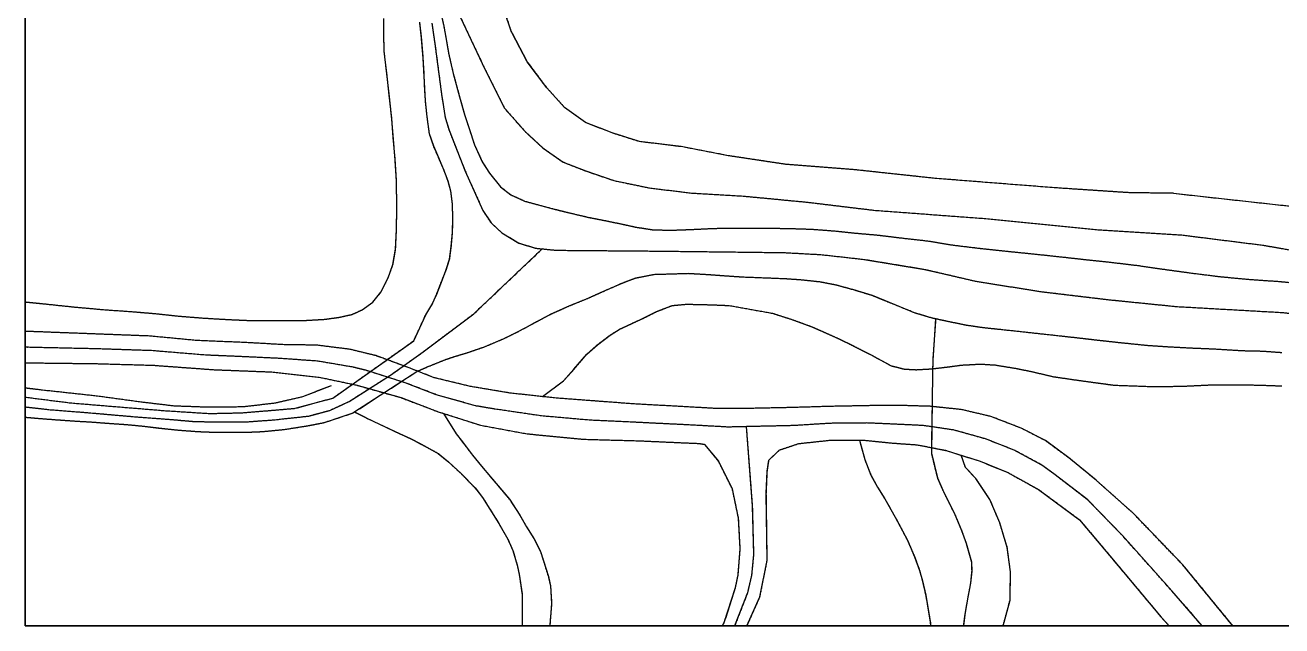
# Model space of a CAD drawing. Header units: millimetres. Extents: x 0 to 210000, y 0 to 148500.
# Drawn here: x 0 to 129015, y 0 to 61665 of the extents above; entities that cross this region are included whole.
import ezdxf

# ---------------------------------------------------------------- set-up
doc = ezdxf.new("R2010")
doc.units = ezdxf.units.MM
doc.layers.get('0').update_dxf_attribs({"true_color": 0x000000})
doc.layers.add('Default', color=7, linetype='Continuous', true_color=0x000000)

msp = doc.modelspace()

# ---------------------------------------------------------------- linework, layer by layer
msp.add_lwpolyline([(0, 0), (0, 148500), (210000, 148500), (210000, 0)], close=True)
for points in [[(117885, 44408), (113426, 44456), (105678, 44968), (93373, 45936), (85112, 46827), (78108, 47369), (72170, 48266), (67352, 49191), (63068, 49713), (60260, 50597), (57520, 51683), (55375, 53222), (53570, 55217), (51554, 57915), (49908, 61052), (48576, 65031)], [(42547, 63492), (42981, 61573), (43254, 60035), (43473, 58774), (43944, 56714), (44600, 54296), (45102, 52508), (45619, 50936), (46122, 49392), (46934, 47650), (47676, 46482), (48809, 45064), (49845, 44253), (51278, 43604), (54318, 42782), (55750, 42423), (57847, 41933), (59484, 41612), (61138, 41271), (62672, 40933), (64382, 40668), (66223, 40611), (68199, 40682), (70056, 40771), (71982, 40841), (74197, 40825), (76207, 40829), (78729, 40785), (80740, 40719), (83211, 40532), (85325, 40309), (87540, 40113), (89858, 39832), (92841, 39492), (94989, 39123), (98057, 38750), (100716, 38465), (103340, 38202), (106306, 37884), (108675, 37621), (111368, 37334), (114197, 36998), (116874, 36609), (119345, 36268), (122669, 35848), (125680, 35567), (128759, 35355), (129008, 35330)], [(0, 33256), (2196, 33034), (5042, 32732), (7939, 32472), (11075, 32248), (13239, 32065), (15779, 31795), (18233, 31602), (20772, 31449), (22886, 31355), (24930, 31331), (26907, 31345), (28815, 31359), (30723, 31466), (32239, 31673), (33545, 31960), (34601, 32437), (35678, 33222), (36522, 34258), (37269, 35737), (37761, 37090), (38032, 38664), (38125, 40674), (38160, 42941), (38120, 45701), (37974, 47950), (37798, 50148), (37631, 52107), (37388, 54475), (37118, 56757), (36863, 58955), (36820, 60727), (36807, 62363)], [(0, 23485), (4657, 22890), (14279, 22098), (18949, 21798), (22277, 21874), (24952, 22094), (27728, 22331), (31599, 23382), (39900, 29269), (41126, 31930), (41763, 32965), (42251, 34057), (42727, 35296), (43205, 36479), (43580, 37650), (43751, 38928), (43879, 40405), (43916, 41825), (43862, 43336), (43706, 44608), (43423, 45641), (42991, 46798), (42460, 48035), (41941, 49227), (41506, 50510), (41267, 52264), (41107, 53826), (41019, 55183), (40945, 56989), (40845, 58437), (40674, 60464), (40509, 61975)], [(44703, 62441), (47199, 57148), (49199, 53148), (51316, 50739), (53168, 49034), (55221, 47611), (57552, 46693), (60451, 45708), (64100, 44951), (68406, 44433), (73712, 44121), (80347, 43487), (87120, 42668), (99010, 41778), (109980, 40674), (118740, 40124), (127018, 39088), (129005, 38741)], [(41753, 61879), (42067, 59732), (42746, 54565), (43126, 52188), (43522, 50867), (45175, 46684), (47001, 42626), (47830, 41362), (48929, 40346), (50692, 39289), (52419, 38765), (54514, 38557), (64906, 38473), (77907, 38319), (81679, 38114), (86107, 37622), (92339, 36598), (97628, 35368), (104361, 34302), (111249, 33482), (118137, 32785), (129011, 32171)], [(117885, 44408), (135459, 42473)], [(0, 22483), (2432, 22203), (6510, 21884), (11643, 21435), (15077, 21179), (17478, 20966), (19933, 20952), (22672, 20938), (25567, 21151), (29108, 21536), (31279, 22117), (33270, 23040), (37516, 25738), (40857, 28127), (46067, 32038), (53120, 38730)], [(129005, 38741), (136149, 37497)], [(129015, 28031), (127030, 28176), (124951, 28222), (121952, 28405), (119702, 28495), (117317, 28624), (115169, 28769), (112630, 29029), (110192, 29295), (107840, 29567), (105267, 29849), (100563, 30364), (98432, 30587), (96642, 30847), (94904, 31205), (93113, 31588), (91374, 32109), (88321, 33348), (86991, 33897), (85081, 34480), (83223, 34988), (81586, 35300), (79694, 35502), (78024, 35619), (73696, 35785), (71821, 35912), (69963, 36048), (68072, 36154), (64528, 36048), (62671, 35684), (61190, 35125), (59284, 34285), (57780, 33609), (55822, 32811), (53978, 31982), (52447, 31182), (50660, 30209), (49128, 29461), (47119, 28609), (45337, 27999), (44055, 27614), (43044, 27273), (41353, 26587), (40309, 26133), (33649, 21823), (30686, 20839), (29051, 20517), (26530, 20119), (24259, 19908), (22606, 19838), (21004, 19835), (19130, 19857), (17869, 19907), (15875, 20051), (14017, 20243), (12244, 20458), (10557, 20624), (8682, 20753), (6995, 20883), (5018, 21002), (3229, 21126), (1235, 21278), (0, 21391)], [(129008, 35330), (131690, 35060), (134860, 34757), (137542, 34515), (139894, 34174), (142076, 33839), (144224, 33486), (145809, 33178), (147917, 32748), (149054, 32508), (150315, 32244), (151350, 32049), (152566, 31685), (155028, 30746), (155413, 30759)], [(53108, 23534), (55279, 25146), (56346, 26343), (57674, 27891), (58762, 28865), (60055, 29844), (61099, 30486), (62313, 31050), (63595, 31638), (64809, 32253), (66427, 32884), (67926, 33020), (70192, 32968), (72288, 32885), (76720, 32089), (78715, 31452), (80762, 30707), (81802, 30249), (83411, 29525), (84549, 28974), (85766, 28360), (86789, 27845), (88893, 26702), (90257, 26357), (91484, 26294), (93069, 26384), (94653, 26570), (96152, 26769), (98077, 26873), (99577, 26778), (101623, 26448), (103344, 26100), (105561, 25580), (107760, 25259), (109924, 24959), (111799, 24707), (115804, 24566), (118121, 24590), (119263, 24620), (121546, 24729), (123454, 24752), (125312, 24746), (127237, 24695), (128805, 24639), (129018, 24631)], [(93473, 31511), (93325, 29374), (93178, 27283), (93153, 25829), (93031, 17724), (93652, 15181), (94198, 13932), (94852, 12616), (95453, 11425), (96131, 9802), (96605, 8474), (97146, 6561), (97174, 5630), (97052, 4380), (96745, 2766), (96462, 1141), (96316, 0)], [(129011, 32171), (135039, 31553), (144196, 29868), (149556, 29035), (153790, 28743), (155655, 28873)], [(123985, 0), (118840, 6273), (113772, 11548), (109950, 14948), (107162, 17235), (104738, 19012), (102259, 20289), (99127, 21496), (96109, 22204), (92893, 22535), (89622, 22630), (86623, 22603), (82704, 22528), (78439, 22405), (74707, 22327), (70913, 22315), (66925, 22537), (62409, 22786), (58536, 23079), (54502, 23382), (49775, 23896), (45684, 24582), (41990, 25477), (39438, 26480), (35993, 27739), (33379, 28380), (29953, 28816), (26704, 28858), (22409, 29090), (17621, 29292), (12752, 29752), (7356, 29954), (1743, 30168), (0, 30233)], [(120839, 0), (117733, 3584), (112643, 9273), (109091, 12924), (105594, 15621), (104382, 16509), (101533, 18039), (98583, 19194), (95389, 20093), (92241, 20560), (89267, 20702), (86421, 20825), (82624, 20788), (78930, 20559), (72156, 20406), (68051, 20630), (62680, 20893), (57900, 21119), (53026, 21548), (48264, 22246), (46219, 22589), (42193, 23732), (39012, 24954), (34979, 26234), (33672, 26555), (30070, 27171), (26011, 27462), (20907, 27693), (18513, 27794), (12959, 28252), (7319, 28437), (258, 28594), (0, 28603)], [(0, 27005), (7283, 26921), (13167, 26752), (19405, 26296), (25318, 26066), (30187, 25526), (33966, 24729), (38587, 23428), (42395, 21986), (46754, 20595), (51550, 19713), (57265, 19159), (62951, 19000), (69177, 18724), (69751, 18634), (71169, 16893), (72579, 14064), (73206, 11066), (73375, 7892), (73159, 5199), (72868, 3789), (71741, 317), (71556, 0)], [(0, 24440), (1739, 24232), (7443, 23610), (11682, 23028), (15267, 22595), (18885, 22468), (22367, 22507), (25637, 22882), (28504, 23538), (31435, 24686)], [(33830, 21940), (34168, 21794), (35226, 21245), (38432, 19737), (39695, 19165), (40923, 18505), (42390, 17705), (43483, 16806), (44758, 15628), (46189, 14154), (46957, 13190), (48636, 10502), (49556, 8891), (50079, 7722), (50512, 6247), (50714, 5316), (51009, 3300), (51021, 2056), (51016, 505), (51020, 0)], [(42940, 21813), (44255, 19725), (44896, 18875), (45928, 17537), (46866, 16391), (47769, 15304), (49712, 13001), (50780, 11380), (51479, 10154), (52239, 8975), (52906, 7648), (53715, 5059), (53935, 4105), (54049, 2288), (53854, 0)], [(74027, 20448), (74648, 12327), (74777, 7309), (74575, 5176), (74150, 3384), (72837, 0)], [(74105, 0), (75431, 2979), (76179, 6726), (76089, 13588), (76189, 15888), (76357, 17013), (77424, 18046), (79421, 18713), (82544, 19048), (86219, 19046), (88912, 18773), (91588, 18584), (94668, 17981), (98038, 16891), (100807, 15789), (104026, 14006), (108232, 10899), (111513, 6999), (116625, 895), (117435, 0)], [(85658, 19047), (86186, 17093), (86832, 15481), (87510, 14234), (88250, 13042), (89324, 11171), (90572, 8794), (91315, 7103), (91828, 5673), (92112, 4628), (92453, 3152), (92686, 1818), (92926, 376), (92960, 0)], [(100396, 0), (101114, 2645), (101155, 5536), (100823, 8057), (100045, 10589), (99040, 12987), (97588, 15142), (96540, 16242), (96101, 17518)]]:
    msp.add_lwpolyline(points)
at = {"layer": 'Default'}
for points in [[(0, 148500), (0, 74250), (0, 0)], [(49908, 61052), (49242, 63042), (48576, 65031)], [(42547, 63492), (42764, 62533), (42981, 61573)], [(40674, 60464), (40592, 61220), (40509, 61975)], [(44703, 62441), (45951, 59795), (47199, 57148)], [(51554, 57915), (50731, 59484), (49908, 61052)], [(43473, 58774), (43709, 57744), (43944, 56714)], [(41019, 55183), (40982, 56086), (40945, 56989)], [(47199, 57148), (48199, 55148), (49199, 53148)], [(53570, 55217), (52562, 56566), (51554, 57915)], [(41107, 53826), (41063, 54505), (41019, 55183)], [(42746, 54565), (42936, 53376), (43126, 52188)], [(55375, 53222), (54473, 54220), (53570, 55217)], [(41267, 52264), (41187, 53045), (41107, 53826)], [(49199, 53148), (50258, 51944), (51316, 50739)], [(57520, 51683), (56448, 52452), (55375, 53222)], [(41506, 50510), (41387, 51387), (41267, 52264)], [(43126, 52188), (43324, 51527), (43522, 50867)], [(60260, 50597), (58890, 51140), (57520, 51683)], [(41941, 49227), (41724, 49869), (41506, 50510)], [(43522, 50867), (44349, 48775), (45175, 46684)], [(51316, 50739), (52242, 49887), (53168, 49034)], [(63068, 49713), (61664, 50155), (60260, 50597)], [(46122, 49392), (46528, 48521), (46934, 47650)], [(53168, 49034), (54195, 48323), (55221, 47611)], [(67352, 49191), (65210, 49452), (63068, 49713)], [(72170, 48266), (69761, 48728), (67352, 49191)], [(78108, 47369), (75139, 47817), (72170, 48266)], [(43423, 45641), (43207, 46220), (42991, 46798)], [(45175, 46684), (46088, 44655), (47001, 42626)], [(46934, 47650), (47305, 47066), (47676, 46482)], [(47676, 46482), (48242, 45773), (48809, 45064)], [(55221, 47611), (56386, 47152), (57552, 46693)], [(57552, 46693), (59001, 46200), (60451, 45708)], [(85112, 46827), (81610, 47098), (78108, 47369)], [(93373, 45936), (89242, 46382), (85112, 46827)], [(38160, 42941), (38140, 44321), (38120, 45701)], [(43706, 44608), (43564, 45125), (43423, 45641)], [(60451, 45708), (62275, 45329), (64100, 44951)], [(43862, 43336), (43784, 43972), (43706, 44608)], [(48809, 45064), (49327, 44659), (49845, 44253)], [(49845, 44253), (50561, 43929), (51278, 43604)], [(64100, 44951), (66253, 44692), (68406, 44433)], [(68406, 44433), (71059, 44277), (73712, 44121)], [(73712, 44121), (77029, 43804), (80347, 43487)], [(117885, 44408), (115655, 44432), (113426, 44456)], [(117885, 44408), (126672, 43440), (135459, 42473)], [(38125, 40674), (38142, 41808), (38160, 42941)], [(43916, 41825), (43889, 42581), (43862, 43336)], [(47001, 42626), (47416, 41994), (47830, 41362)], [(51278, 43604), (52798, 43193), (54318, 42782)], [(80347, 43487), (83733, 43077), (87120, 42668)], [(87120, 42668), (93065, 42223), (99010, 41778)], [(43879, 40405), (43897, 41115), (43916, 41825)], [(47830, 41362), (48380, 40854), (48929, 40346)], [(99010, 41778), (104495, 41226), (109980, 40674)], [(38032, 38664), (38078, 39669), (38125, 40674)], [(43751, 38928), (43815, 39667), (43879, 40405)], [(48929, 40346), (49811, 39818), (50692, 39289)], [(62672, 40933), (63527, 40800), (64382, 40668)], [(64382, 40668), (65302, 40639), (66223, 40611)], [(80740, 40719), (81975, 40625), (83211, 40532)], [(109980, 40674), (114360, 40399), (118740, 40124)], [(118740, 40124), (122879, 39606), (127018, 39088)], [(43580, 37650), (43665, 38289), (43751, 38928)], [(46067, 32038), (49593, 35384), (53120, 38730)], [(50692, 39289), (51556, 39027), (52419, 38765)], [(52419, 38765), (53466, 38661), (54514, 38557)], [(92841, 39492), (93915, 39308), (94989, 39123)], [(127018, 39088), (128011, 38915), (129005, 38741)], [(129005, 38741), (132577, 38119), (136149, 37497)], [(37761, 37090), (37896, 37877), (38032, 38664)], [(43205, 36479), (43392, 37065), (43580, 37650)], [(77907, 38319), (79793, 38216), (81679, 38114)], [(81679, 38114), (83893, 37868), (86107, 37622)], [(86107, 37622), (89223, 37110), (92339, 36598)], [(37269, 35737), (37515, 36414), (37761, 37090)], [(68072, 36154), (66300, 36101), (64528, 36048)], [(92339, 36598), (94983, 35983), (97628, 35368)], [(36522, 34258), (36895, 34998), (37269, 35737)], [(62671, 35684), (61930, 35404), (61190, 35125)], [(64528, 36048), (63599, 35866), (62671, 35684)], [(78024, 35619), (75860, 35702), (73696, 35785)], [(79694, 35502), (78859, 35560), (78024, 35619)], [(81586, 35300), (80640, 35401), (79694, 35502)], [(83223, 34988), (82404, 35144), (81586, 35300)], [(85081, 34480), (84152, 34734), (83223, 34988)], [(97628, 35368), (100995, 34835), (104361, 34302)], [(122669, 35848), (124174, 35707), (125680, 35567)], [(125680, 35567), (127219, 35461), (128759, 35355)], [(128759, 35355), (128883, 35342), (129008, 35330)], [(35678, 33222), (36100, 33740), (36522, 34258)], [(41763, 32965), (42007, 33511), (42251, 34057)], [(57780, 33609), (56801, 33210), (55822, 32811)], [(86991, 33897), (86036, 34189), (85081, 34480)], [(104361, 34302), (107805, 33892), (111249, 33482)], [(33545, 31960), (34073, 32199), (34601, 32437)], [(34601, 32437), (35139, 32830), (35678, 33222)], [(41126, 31930), (41444, 32448), (41763, 32965)], [(55822, 32811), (54900, 32397), (53978, 31982)], [(64809, 32253), (65618, 32568), (66427, 32884)], [(66427, 32884), (67176, 32952), (67926, 33020)], [(72288, 32885), (74504, 32487), (76720, 32089)], [(111249, 33482), (114693, 33134), (118137, 32785)], [(118137, 32785), (123574, 32478), (129011, 32171)], [(13239, 32065), (14509, 31930), (15779, 31795)], [(15779, 31795), (17006, 31698), (18233, 31602)], [(22886, 31355), (23908, 31343), (24930, 31331)], [(28815, 31359), (29769, 31413), (30723, 31466)], [(30723, 31466), (31481, 31570), (32239, 31673)], [(32239, 31673), (32892, 31817), (33545, 31960)], [(39900, 29269), (40513, 30600), (41126, 31930)], [(40857, 28127), (43462, 30083), (46067, 32038)], [(63595, 31638), (64202, 31945), (64809, 32253)], [(76720, 32089), (77717, 31770), (78715, 31452)], [(78715, 31452), (79738, 31079), (80762, 30707)], [(93113, 31588), (92243, 31849), (91374, 32109)], [(129011, 32171), (132025, 31862), (135039, 31553)], [(17621, 29292), (15186, 29522), (12752, 29752)], [(50660, 30209), (49894, 29835), (49128, 29461)], [(58762, 28865), (59408, 29354), (60055, 29844)], [(60055, 29844), (60577, 30165), (61099, 30486)], [(98432, 30587), (97537, 30717), (96642, 30847)], [(29953, 28816), (28328, 28837), (26704, 28858)], [(33379, 28380), (31666, 28598), (29953, 28816)], [(31599, 23382), (35749, 26326), (39900, 29269)], [(47119, 28609), (46228, 28304), (45337, 27999)], [(49128, 29461), (48123, 29035), (47119, 28609)], [(57674, 27891), (58218, 28378), (58762, 28865)], [(124951, 28222), (123451, 28313), (121952, 28405)], [(18513, 27794), (15736, 28023), (12959, 28252)], [(30070, 27171), (28040, 27316), (26011, 27462)], [(33672, 26555), (31871, 26863), (30070, 27171)], [(35993, 27739), (34686, 28060), (33379, 28380)], [(39438, 26480), (37715, 27110), (35993, 27739)], [(37516, 25738), (39186, 26933), (40857, 28127)], [(43044, 27273), (42198, 26930), (41353, 26587)], [(44055, 27614), (43549, 27444), (43044, 27273)], [(45337, 27999), (44696, 27807), (44055, 27614)], [(56346, 26343), (57010, 27117), (57674, 27891)], [(86789, 27845), (87841, 27274), (88893, 26702)], [(127030, 28176), (125990, 28199), (124951, 28222)], [(129015, 28031), (128022, 28104), (127030, 28176)], [(13167, 26752), (16286, 26524), (19405, 26296)], [(19405, 26296), (22361, 26181), (25318, 26066)], [(25318, 26066), (27752, 25796), (30187, 25526)], [(40309, 26133), (36979, 23978), (33649, 21823)], [(34979, 26234), (34326, 26395), (33672, 26555)], [(39012, 24954), (36996, 25594), (34979, 26234)], [(41990, 25477), (40714, 25979), (39438, 26480)], [(41353, 26587), (40831, 26360), (40309, 26133)], [(55279, 25146), (55812, 25745), (56346, 26343)], [(88893, 26702), (89575, 26530), (90257, 26357)], [(90257, 26357), (90870, 26326), (91484, 26294)], [(91484, 26294), (92276, 26339), (93069, 26384)], [(96152, 26769), (97114, 26821), (98077, 26873)], [(98077, 26873), (98827, 26826), (99577, 26778)], [(99577, 26778), (100600, 26613), (101623, 26448)], [(101623, 26448), (102483, 26274), (103344, 26100)], [(103344, 26100), (104452, 25840), (105561, 25580)], [(28504, 23538), (29969, 24112), (31435, 24686)], [(30187, 25526), (32076, 25127), (33966, 24729)], [(33270, 23040), (35393, 24389), (37516, 25738)], [(33966, 24729), (36276, 24079), (38587, 23428)], [(42193, 23732), (40602, 24343), (39012, 24954)], [(45684, 24582), (43837, 25030), (41990, 25477)], [(49775, 23896), (47729, 24239), (45684, 24582)], [(53108, 23534), (54193, 24340), (55279, 25146)], [(111799, 24707), (113801, 24636), (115804, 24566)], [(119263, 24620), (120404, 24674), (121546, 24729)], [(0, 23485), (2328, 23188), (4657, 22890)], [(25637, 22882), (27070, 23210), (28504, 23538)], [(27728, 22331), (29664, 22857), (31599, 23382)], [(38587, 23428), (40491, 22707), (42395, 21986)], [(46219, 22589), (44206, 23160), (42193, 23732)], [(54502, 23382), (52138, 23639), (49775, 23896)], [(0, 22483), (1216, 22343), (2432, 22203)], [(4657, 22890), (9468, 22494), (14279, 22098)], [(14279, 22098), (16614, 21948), (18949, 21798)], [(15267, 22595), (17076, 22531), (18885, 22468)], [(18885, 22468), (20626, 22487), (22367, 22507)], [(22367, 22507), (24002, 22694), (25637, 22882)], [(29108, 21536), (30193, 21827), (31279, 22117)], [(31279, 22117), (32274, 22579), (33270, 23040)], [(33830, 21940), (33999, 21867), (34168, 21794)], [(42395, 21986), (44575, 21291), (46754, 20595)], [(48264, 22246), (47242, 22417), (46219, 22589)], [(53026, 21548), (50645, 21897), (48264, 22246)], [(74707, 22327), (72810, 22321), (70913, 22315)], [(92893, 22535), (91258, 22583), (89622, 22630)], [(96109, 22204), (94501, 22370), (92893, 22535)], [(99127, 21496), (97618, 21850), (96109, 22204)], [(18949, 21798), (20613, 21836), (22277, 21874)], [(22672, 20938), (24120, 21044), (25567, 21151)], [(25567, 21151), (27337, 21343), (29108, 21536)], [(30686, 20839), (29869, 20678), (29051, 20517)], [(33649, 21823), (32168, 21331), (30686, 20839)], [(34168, 21794), (34697, 21520), (35226, 21245)], [(42940, 21813), (43598, 20769), (44255, 19725)], [(57900, 21119), (55463, 21333), (53026, 21548)], [(82624, 20788), (80777, 20673), (78930, 20559)], [(86421, 20825), (84523, 20806), (82624, 20788)], [(102259, 20289), (100693, 20893), (99127, 21496)], [(12244, 20458), (11401, 20541), (10557, 20624)], [(14017, 20243), (13131, 20350), (12244, 20458)], [(15875, 20051), (14946, 20147), (14017, 20243)], [(17869, 19907), (16872, 19979), (15875, 20051)], [(19130, 19857), (18500, 19882), (17869, 19907)], [(24259, 19908), (23433, 19873), (22606, 19838)], [(26530, 20119), (25395, 20013), (24259, 19908)], [(29051, 20517), (27791, 20318), (26530, 20119)], [(46754, 20595), (49152, 20154), (51550, 19713)], [(51550, 19713), (54408, 19436), (57265, 19159)], [(78930, 20559), (75543, 20482), (72156, 20406)], [(74027, 20448), (74337, 16387), (74648, 12327)], [(95389, 20093), (93815, 20326), (92241, 20560)], [(98583, 19194), (96986, 19643), (95389, 20093)], [(104738, 19012), (103499, 19651), (102259, 20289)], [(69177, 18724), (69464, 18679), (69751, 18634)], [(69751, 18634), (70460, 17763), (71169, 16893)], [(77424, 18046), (78423, 18379), (79421, 18713)], [(79421, 18713), (80983, 18880), (82544, 19048)], [(82544, 19048), (84382, 19047), (86219, 19046)], [(85658, 19047), (85922, 18070), (86186, 17093)], [(86219, 19046), (87566, 18910), (88912, 18773)], [(88912, 18773), (90250, 18679), (91588, 18584)], [(91588, 18584), (93128, 18283), (94668, 17981)], [(101533, 18039), (100058, 18616), (98583, 19194)], [(107162, 17235), (105950, 18124), (104738, 19012)], [(42390, 17705), (42937, 17256), (43483, 16806)], [(43483, 16806), (44121, 16217), (44758, 15628)], [(71169, 16893), (71874, 15478), (72579, 14064)], [(76189, 15888), (76273, 16450), (76357, 17013)], [(76357, 17013), (76891, 17529), (77424, 18046)], [(86186, 17093), (86509, 16287), (86832, 15481)], [(93031, 17724), (93342, 16453), (93652, 15181)], [(94668, 17981), (96353, 17436), (98038, 16891)], [(96540, 16242), (96321, 16880), (96101, 17518)], [(98038, 16891), (99423, 16340), (100807, 15789)], [(104382, 16509), (102958, 17274), (101533, 18039)], [(109950, 14948), (108556, 16092), (107162, 17235)], [(44758, 15628), (45474, 14891), (46189, 14154)], [(76089, 13588), (76139, 14738), (76189, 15888)], [(97588, 15142), (97064, 15692), (96540, 16242)], [(100807, 15789), (102417, 14898), (104026, 14006)], [(105594, 15621), (104988, 16065), (104382, 16509)], [(109091, 12924), (107343, 14272), (105594, 15621)], [(86832, 15481), (87171, 14858), (87510, 14234)], [(87510, 14234), (87880, 13638), (88250, 13042)], [(93652, 15181), (93925, 14557), (94198, 13932)], [(99040, 12987), (98314, 14065), (97588, 15142)], [(113772, 11548), (111861, 13248), (109950, 14948)], [(46189, 14154), (46573, 13672), (46957, 13190)], [(46957, 13190), (47797, 11846), (48636, 10502)], [(49712, 13001), (50246, 12191), (50780, 11380)], [(72579, 14064), (72893, 12565), (73206, 11066)], [(76179, 6726), (76134, 10157), (76089, 13588)], [(88250, 13042), (88787, 12107), (89324, 11171)], [(100045, 10589), (99543, 11788), (99040, 12987)], [(104026, 14006), (106129, 12453), (108232, 10899)], [(112643, 9273), (110867, 11099), (109091, 12924)], [(74648, 12327), (74712, 9818), (74777, 7309)], [(48636, 10502), (49096, 9697), (49556, 8891)], [(50780, 11380), (51130, 10767), (51479, 10154)], [(73206, 11066), (73291, 9479), (73375, 7892)], [(89324, 11171), (89948, 9983), (90572, 8794)], [(95453, 11425), (95792, 10614), (96131, 9802)], [(100823, 8057), (100434, 9323), (100045, 10589)], [(118840, 6273), (116306, 8910), (113772, 11548)], [(51479, 10154), (51859, 9565), (52239, 8975)], [(96131, 9802), (96368, 9138), (96605, 8474)], [(49556, 8891), (49818, 8307), (50079, 7722)], [(52239, 8975), (52573, 8312), (52906, 7648)], [(73375, 7892), (73267, 6545), (73159, 5199)], [(90572, 8794), (90944, 7949), (91315, 7103)], [(96605, 8474), (96876, 7518), (97146, 6561)], [(101155, 5536), (100989, 6797), (100823, 8057)], [(50079, 7722), (50296, 6985), (50512, 6247)], [(52906, 7648), (53311, 6354), (53715, 5059)], [(74777, 7309), (74676, 6242), (74575, 5176)], [(75431, 2979), (75805, 4852), (76179, 6726)], [(91315, 7103), (91572, 6388), (91828, 5673)], [(97146, 6561), (97160, 6096), (97174, 5630)], [(50512, 6247), (50613, 5782), (50714, 5316)], [(50714, 5316), (50862, 4308), (51009, 3300)], [(73159, 5199), (73014, 4494), (72868, 3789)], [(74575, 5176), (74362, 4280), (74150, 3384)], [(91828, 5673), (91970, 5151), (92112, 4628)], [(97174, 5630), (97113, 5005), (97052, 4380)], [(101114, 2645), (101135, 4091), (101155, 5536)], [(123985, 0), (121413, 3136), (118840, 6273)], [(53715, 5059), (53825, 4582), (53935, 4105)], [(53935, 4105), (53992, 3197), (54049, 2288)], [(92112, 4628), (92283, 3890), (92453, 3152)], [(72868, 3789), (72304, 2053), (71741, 317)], [(74150, 3384), (73493, 1692), (72837, 0)], [(74105, 0), (74768, 1490), (75431, 2979)], [(100396, 0), (100755, 1323), (101114, 2645)], [(54049, 2288), (53952, 1144), (53854, 0)], [(0, 0), (105000, 0), (210000, 0)], [(71741, 317), (71648, 158), (71556, 0)], [(92926, 376), (92943, 188), (92960, 0)], [(96462, 1141), (96389, 571), (96316, 0)], [(116625, 895), (117030, 447), (117435, 0)]]:
    msp.add_open_spline(points, degree=2, dxfattribs=at)
for points, knots in [([(36863, 58955), (36842, 59841), (36820, 60727), (36814, 61545), (36807, 62363)], [30, 30, 30, 31, 31, 32, 32, 32]), ([(41753, 61879), (41910, 60805), (42067, 59732), (42407, 57149), (42746, 54565)], [12, 12, 12, 13, 13, 14, 14, 14]), ([(42981, 61573), (43118, 60804), (43254, 60035), (43364, 59405), (43473, 58774)], [72, 72, 72, 73, 73, 74, 74, 74]), ([(40945, 56989), (40895, 57713), (40845, 58437), (40760, 59451), (40674, 60464)], [28, 28, 28, 29, 29, 30, 30, 30]), ([(38120, 45701), (38047, 46826), (37974, 47950), (37886, 49049), (37798, 50148), (37715, 51128), (37631, 52107), (37510, 53291), (37388, 54475), (37253, 55616), (37118, 56757), (36991, 57856), (36863, 58955)], [24, 24, 24, 25, 25, 26, 26, 27, 27, 28, 28, 29, 29, 30, 30, 30]), ([(43944, 56714), (44272, 55505), (44600, 54296), (44851, 53402), (45102, 52508)], [75, 75, 75, 76, 76, 77, 77, 77]), ([(45102, 52508), (45361, 51722), (45619, 50936), (45871, 50164), (46122, 49392)], [77, 77, 77, 78, 78, 79, 79, 79]), ([(42991, 46798), (42725, 47417), (42460, 48035), (42201, 48631), (41941, 49227)], [21, 21, 21, 22, 22, 23, 23, 23]), ([(113426, 44456), (109552, 44712), (105678, 44968), (99525, 45452), (93373, 45936)], [1, 1, 1, 2, 2, 3, 3, 3]), ([(54318, 42782), (55034, 42603), (55750, 42423), (56798, 42178), (57847, 41933)], [85, 85, 85, 86, 86, 87, 87, 87]), ([(57847, 41933), (58665, 41772), (59484, 41612), (60311, 41441), (61138, 41271), (61905, 41102), (62672, 40933)], [87, 87, 87, 88, 88, 89, 89, 90, 90, 90]), ([(66223, 40611), (67211, 40646), (68199, 40682), (69127, 40726), (70056, 40771), (71019, 40806), (71982, 40841)], [92, 92, 92, 93, 93, 94, 94, 95, 95, 95]), ([(71982, 40841), (73089, 40833), (74197, 40825), (75202, 40827), (76207, 40829)], [95, 95, 95, 96, 96, 97, 97, 97]), ([(76207, 40829), (77468, 40807), (78729, 40785), (79734, 40752), (80740, 40719)], [97, 97, 97, 98, 98, 99, 99, 99]), ([(83211, 40532), (84268, 40420), (85325, 40309), (86432, 40211), (87540, 40113)], [100, 100, 100, 101, 101, 102, 102, 102]), ([(87540, 40113), (88699, 39973), (89858, 39832), (91349, 39662), (92841, 39492)], [102, 102, 102, 103, 103, 104, 104, 104]), ([(94989, 39123), (96523, 38937), (98057, 38750), (99386, 38608), (100716, 38465), (102028, 38334), (103340, 38202), (104823, 38043), (106306, 37884), (107490, 37753), (108675, 37621), (110021, 37478), (111368, 37334), (112782, 37166), (114197, 36998)], [105, 105, 105, 106, 106, 107, 107, 108, 108, 109, 109, 110, 110, 111, 111, 112, 112, 112]), ([(54514, 38557), (59710, 38515), (64906, 38473), (71407, 38396), (77907, 38319)], [23, 23, 23, 24, 24, 25, 25, 25]), ([(42251, 34057), (42489, 34677), (42727, 35296), (42966, 35888), (43205, 36479)], [11, 11, 11, 12, 12, 13, 13, 13]), ([(73696, 35785), (72758, 35848), (71821, 35912), (70892, 35980), (69963, 36048), (69017, 36101), (68072, 36154)], [24, 24, 24, 25, 25, 26, 26, 27, 27, 27]), ([(114197, 36998), (115535, 36803), (116874, 36609), (118109, 36438), (119345, 36268), (121007, 36058), (122669, 35848)], [112, 112, 112, 113, 113, 114, 114, 115, 115, 115]), ([(61190, 35125), (60237, 34705), (59284, 34285), (58532, 33947), (57780, 33609)], [30, 30, 30, 31, 31, 32, 32, 32]), ([(129008, 35330), (130349, 35195), (131690, 35060), (133275, 34908), (134860, 34757), (136201, 34636), (137542, 34515)], [0, 0, 0, 1, 1, 2, 2, 3, 3, 3]), ([(91374, 32109), (89847, 32729), (88321, 33348), (87656, 33623), (86991, 33897)], [16, 16, 16, 17, 17, 18, 18, 18]), ([(0, 33256), (1098, 33145), (2196, 33034), (3619, 32883), (5042, 32732), (6490, 32602), (7939, 32472)], [0, 0, 0, 1, 1, 2, 2, 3, 3, 3]), ([(7939, 32472), (9507, 32360), (11075, 32248), (12157, 32156), (13239, 32065)], [3, 3, 3, 4, 4, 5, 5, 5]), ([(67926, 33020), (69059, 32994), (70192, 32968), (71240, 32926), (72288, 32885)], [11, 11, 11, 12, 12, 13, 13, 13]), ([(18233, 31602), (19502, 31525), (20772, 31449), (21829, 31402), (22886, 31355)], [7, 7, 7, 8, 8, 9, 9, 9]), ([(24930, 31331), (25918, 31338), (26907, 31345), (27861, 31352), (28815, 31359)], [10, 10, 10, 11, 11, 12, 12, 12]), ([(53978, 31982), (53212, 31582), (52447, 31182), (51553, 30696), (50660, 30209)], [34, 34, 34, 35, 35, 36, 36, 36]), ([(61099, 30486), (61706, 30768), (62313, 31050), (62954, 31344), (63595, 31638)], [6, 6, 6, 7, 7, 8, 8, 8]), ([(96642, 30847), (95773, 31026), (94904, 31205), (94008, 31397), (93113, 31588)], [13, 13, 13, 14, 14, 15, 15, 15]), ([(93473, 31511), (93399, 30443), (93325, 29374), (93251, 28329), (93178, 27283)], [0, 0, 0, 1, 1, 2, 2, 2]), ([(12752, 29752), (10054, 29853), (7356, 29954), (4549, 30061), (1743, 30168), (871, 30200), (0, 30233)], [30, 30, 30, 31, 31, 32, 32, 33, 33, 33]), ([(80762, 30707), (81282, 30478), (81802, 30249), (82606, 29887), (83411, 29525)], [16, 16, 16, 17, 17, 18, 18, 18]), ([(115169, 28769), (113899, 28899), (112630, 29029), (111411, 29162), (110192, 29295), (109016, 29431), (107840, 29567), (106553, 29708), (105267, 29849), (102915, 30107), (100563, 30364), (99497, 30476), (98432, 30587)], [6, 6, 6, 7, 7, 8, 8, 9, 9, 10, 10, 11, 11, 12, 12, 12]), ([(12959, 28252), (10139, 28345), (7319, 28437), (3789, 28515), (258, 28594), (129, 28598), (0, 28603)], [29, 29, 29, 30, 30, 31, 31, 32, 32, 32]), ([(26704, 28858), (24556, 28974), (22409, 29090), (20015, 29191), (17621, 29292)], [27, 27, 27, 28, 28, 29, 29, 29]), ([(83411, 29525), (83980, 29250), (84549, 28974), (85157, 28667), (85766, 28360), (86277, 28103), (86789, 27845)], [18, 18, 18, 19, 19, 20, 20, 21, 21, 21]), ([(121952, 28405), (120827, 28450), (119702, 28495), (118509, 28559), (117317, 28624), (116243, 28696), (115169, 28769)], [3, 3, 3, 4, 4, 5, 5, 6, 6, 6]), ([(26011, 27462), (23459, 27577), (20907, 27693), (19710, 27743), (18513, 27794)], [26, 26, 26, 27, 27, 28, 28, 28]), ([(93178, 27283), (93165, 26556), (93153, 25829), (93092, 21777), (93031, 17724)], [2, 2, 2, 3, 3, 4, 4, 4]), ([(0, 27005), (3641, 26963), (7283, 26921), (10225, 26836), (13167, 26752)], [0, 0, 0, 1, 1, 2, 2, 2]), ([(93069, 26384), (93861, 26477), (94653, 26570), (95402, 26670), (96152, 26769)], [25, 25, 25, 26, 26, 27, 27, 27]), ([(105561, 25580), (106660, 25420), (107760, 25259), (108842, 25109), (109924, 24959), (110861, 24833), (111799, 24707)], [32, 32, 32, 33, 33, 34, 34, 35, 35, 35]), ([(115804, 24566), (116962, 24578), (118121, 24590), (118692, 24605), (119263, 24620)], [36, 36, 36, 37, 37, 38, 38, 38]), ([(121546, 24729), (122500, 24740), (123454, 24752), (124383, 24749), (125312, 24746)], [39, 39, 39, 40, 40, 41, 41, 41]), ([(125312, 24746), (126274, 24720), (127237, 24695), (128021, 24667), (128805, 24639), (128911, 24635), (129018, 24631)], [41, 41, 41, 42, 42, 43, 43, 44, 44, 44]), ([(0, 24440), (869, 24336), (1739, 24232), (4591, 23921), (7443, 23610)], [0, 0, 0, 1, 1, 2, 2, 2]), ([(7443, 23610), (9562, 23319), (11682, 23028), (13474, 22811), (15267, 22595)], [2, 2, 2, 3, 3, 4, 4, 4]), ([(62409, 22786), (60472, 22932), (58536, 23079), (56519, 23231), (54502, 23382)], [17, 17, 17, 18, 18, 19, 19, 19]), ([(2432, 22203), (4471, 22044), (6510, 21884), (9076, 21659), (11643, 21435), (13360, 21307), (15077, 21179), (16278, 21073), (17478, 20966)], [1, 1, 1, 2, 2, 3, 3, 4, 4, 5, 5, 5]), ([(22277, 21874), (23615, 21984), (24952, 22094), (26340, 22212), (27728, 22331)], [4, 4, 4, 5, 5, 6, 6, 6]), ([(70913, 22315), (68919, 22426), (66925, 22537), (64667, 22661), (62409, 22786)], [15, 15, 15, 16, 16, 17, 17, 17]), ([(89622, 22630), (88123, 22617), (86623, 22603), (84664, 22565), (82704, 22528), (80572, 22466), (78439, 22405), (76573, 22366), (74707, 22327)], [10, 10, 10, 11, 11, 12, 12, 13, 13, 14, 14, 14]), ([(10557, 20624), (9620, 20688), (8682, 20753), (7839, 20818), (6995, 20883), (6007, 20942), (5018, 21002), (4124, 21064), (3229, 21126), (2232, 21202), (1235, 21278), (618, 21335), (0, 21391)], [56, 56, 56, 57, 57, 58, 58, 59, 59, 60, 60, 61, 61, 62, 62, 62]), ([(17478, 20966), (18706, 20959), (19933, 20952), (21303, 20945), (22672, 20938)], [5, 5, 5, 6, 6, 7, 7, 7]), ([(35226, 21245), (36829, 20491), (38432, 19737), (39064, 19451), (39695, 19165)], [2, 2, 2, 3, 3, 4, 4, 4]), ([(72156, 20406), (70104, 20518), (68051, 20630), (65366, 20762), (62680, 20893), (60290, 21006), (57900, 21119)], [14, 14, 14, 15, 15, 16, 16, 17, 17, 17]), ([(92241, 20560), (90754, 20631), (89267, 20702), (87844, 20763), (86421, 20825)], [9, 9, 9, 10, 10, 11, 11, 11]), ([(22606, 19838), (21805, 19836), (21004, 19835), (20067, 19846), (19130, 19857)], [49, 49, 49, 50, 50, 51, 51, 51]), ([(44255, 19725), (44576, 19300), (44896, 18875), (45412, 18206), (45928, 17537)], [1, 1, 1, 2, 2, 3, 3, 3]), ([(39695, 19165), (40309, 18835), (40923, 18505), (41657, 18105), (42390, 17705)], [4, 4, 4, 5, 5, 6, 6, 6]), ([(57265, 19159), (60108, 19079), (62951, 19000), (66064, 18862), (69177, 18724)], [11, 11, 11, 12, 12, 13, 13, 13]), ([(45928, 17537), (46397, 16964), (46866, 16391), (47318, 15848), (47769, 15304), (48741, 14153), (49712, 13001)], [3, 3, 3, 4, 4, 5, 5, 6, 6, 6]), ([(94198, 13932), (94525, 13274), (94852, 12616), (95153, 12021), (95453, 11425)], [6, 6, 6, 7, 7, 8, 8, 8]), ([(108232, 10899), (109873, 8949), (111513, 6999), (114069, 3947), (116625, 895)], [16, 16, 16, 17, 17, 18, 18, 18]), ([(120839, 0), (119286, 1792), (117733, 3584), (115188, 6429), (112643, 9273)], [0, 0, 0, 1, 1, 2, 2, 2]), ([(97052, 4380), (96899, 3573), (96745, 2766), (96604, 1954), (96462, 1141)], [13, 13, 13, 14, 14, 15, 15, 15]), ([(51009, 3300), (51015, 2678), (51021, 2056), (51019, 1281), (51016, 505), (51018, 253), (51020, 0)], [16, 16, 16, 17, 17, 18, 18, 19, 19, 19]), ([(92453, 3152), (92570, 2485), (92686, 1818), (92806, 1097), (92926, 376)], [10, 10, 10, 11, 11, 12, 12, 12])]:
    msp.add_open_spline(points, degree=2, knots=knots, dxfattribs=at)

doc.saveas('drawing.dxf')
